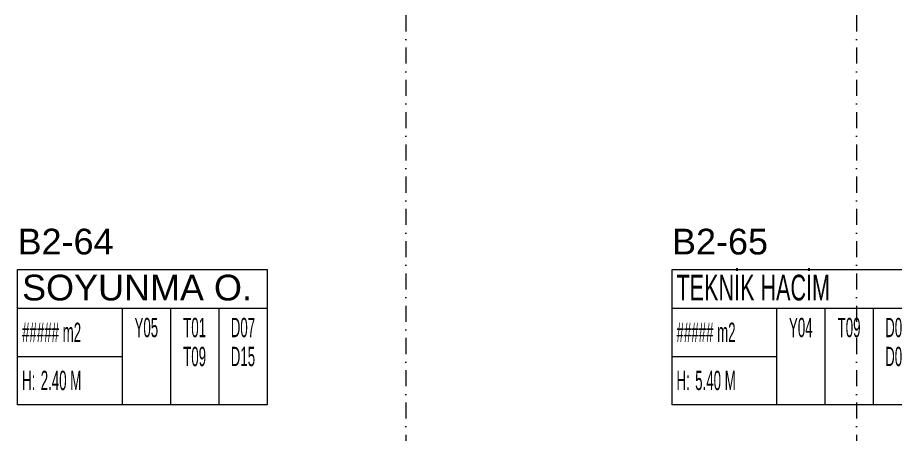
# Model space of a CAD drawing. Header units: metres. Extents: x -13316 to 152404, y -3899 to 30226.
# Drawn here: x 8197 to 9560, y -882 to -235 of the extents above; entities that cross this region are included whole.
import ezdxf
from ezdxf.enums import TextEntityAlignment as Align

# ---------------------------------------------------------------- set-up
doc = ezdxf.new("R2010")
doc.units = ezdxf.units.M
doc.header["$LTSCALE"] = 100
doc.header["$MEASUREMENT"] = 0
doc.linetypes.add('DASHDOT2', pattern=[0.5, 0.25, -0.125, 0, -0.125])
doc.layers.get('0').update_dxf_attribs({"color": 9, "lineweight": 9})
doc.layers.add('21_mahal200', color=9, linetype='Continuous', lineweight=9)
doc.layers.add('24', color=9, linetype='DASHDOT2', lineweight=9)
doc.styles.add('Arial', font='arial.ttf', dxfattribs={"height": 2.5})
doc.styles.add('MuuM_TEXT-STANDART', font='ARIALN.TTF')

# ---------------------------------------------------------------- blocks, each defined once
blk = doc.blocks.new('p-akslar_yeni')
at = {"layer": '24'}
for points in [[(14895, -8575), (14895, -11897.2)], [(15595, -8575), (15595, -11897.2)]]:
    blk.add_lwpolyline(points, dxfattribs=at)
blk = doc.blocks.new('0_roomno2')
blk.add_lwpolyline([(19.375, -10.5), (0, -10.5), (0, 0), (19.375, 0)], close=True)
for points in [[(0, -3), (19.375, -3)], [(8.125, -3), (8.125, -10.5)], [(11.875, -3), (11.875, -10.5)], [(15.625, -3), (15.625, -10.5)], [(0, -6.75), (8.125, -6.75)]]:
    blk.add_lwpolyline(points)
at = {"style": 'MuuM_TEXT-STANDART', "width": 0.6}
blk.add_text('H:', height=1.5, dxfattribs=at).set_placement((0.35, -8.608), align=Align.MIDDLE_LEFT)
at = {"style": 'Arial'}
blk.add_attdef('ODANO', (0, 1.17), '', height=2, dxfattribs=at)
blk.add_attdef('MEKANADI', text='', height=2, dxfattribs=at).set_placement((0.35, -3), align=Align.BOTTOM_LEFT)
at = {"style": 'MuuM_TEXT-STANDART', "width": 0.6}
for tag, p in [('YER01', (10, -4.5)), ('TAVAN01', (13.75, -4.5)), ('DUVAR01', (17.5, -4.5)), ('YER02', (10, -6.75)), ('TAVAN02', (13.75, -6.75)), ('DUVAR02', (17.5, -6.75)), ('YER03', (10, -9)), ('TAVAN03', (13.75, -9)), ('DUVAR03', (17.5, -9))]:
    blk.add_attdef(tag, text='', height=1.5, dxfattribs=at).set_placement(p, align=Align.MIDDLE_CENTER)
for tag, p in [('M2', (0.35, -4.875)), ('TEMIZTAVANYUKSEKLIGI', (1.8, -8.608))]:
    blk.add_attdef(tag, text='', height=1.5, dxfattribs=at).set_placement(p, align=Align.MIDDLE_LEFT)
blk = doc.blocks.new('2.bod.Mimari')
at = {"layer": '21_mahal200'}
ref = blk.add_blockref('0_roomno2', (7877.03, -9575.88), dxfattribs=dict(at, xscale=20, yscale=20, zscale=20))
ref.add_attrib('ODANO', 'B2-64', (7877.03, -9552.48), dxfattribs={"layer": '0', "height": 40, "style": 'Arial'})
ref.add_attrib('MEKANADI', 'SOYUNMA O.', dxfattribs={"layer": '0', "height": 40, "style": 'Arial'}).set_placement((7884.03, -9635.88), align=Align.BOTTOM_LEFT)
ref.add_attrib('M2', '##### m2', dxfattribs={"layer": '0', "height": 30, "style": 'MuuM_TEXT-STANDART', "width": 0.6}).set_placement((7884.03, -9673.38), align=Align.MIDDLE_LEFT)
ref.add_attrib('TEMIZTAVANYUKSEKLIGI', '2.40 M', dxfattribs={"layer": '0', "height": 30, "style": 'MuuM_TEXT-STANDART', "width": 0.6}).set_placement((7913.03, -9748.04), align=Align.MIDDLE_LEFT)
ref.add_attrib('YER01', 'Y05', dxfattribs={"layer": '0', "height": 30, "style": 'MuuM_TEXT-STANDART', "width": 0.6}).set_placement((8077.03, -9665.88), align=Align.MIDDLE_CENTER)
ref.add_attrib('TAVAN01', 'T01', dxfattribs={"layer": '0', "height": 30, "style": 'MuuM_TEXT-STANDART', "width": 0.6}).set_placement((8152.03, -9665.88), align=Align.MIDDLE_CENTER)
ref.add_attrib('DUVAR01', 'D07', dxfattribs={"layer": '0', "height": 30, "style": 'MuuM_TEXT-STANDART', "width": 0.6}).set_placement((8227.03, -9665.88), align=Align.MIDDLE_CENTER)
ref.add_attrib('TAVAN02', 'T09', dxfattribs={"layer": '0', "height": 30, "style": 'MuuM_TEXT-STANDART', "width": 0.6}).set_placement((8152.03, -9710.88), align=Align.MIDDLE_CENTER)
ref.add_attrib('DUVAR02', 'D15', dxfattribs={"layer": '0', "height": 30, "style": 'MuuM_TEXT-STANDART', "width": 0.6}).set_placement((8227.03, -9710.88), align=Align.MIDDLE_CENTER)
ref = blk.add_blockref('0_roomno2', (8893.39, -9575.88), dxfattribs=dict(at, xscale=20, yscale=20, zscale=20))
ref.add_attrib('ODANO', 'B2-65', (8893.39, -9552.48), dxfattribs={"layer": '0', "height": 40, "style": 'Arial'})
ref.add_attrib('MEKANADI', 'TEKNİK HACİM', dxfattribs={"layer": '0', "height": 40, "style": 'Arial', "width": 0.6}).set_placement((8900.39, -9635.88), align=Align.BOTTOM_LEFT)
ref.add_attrib('M2', '##### m2', dxfattribs={"layer": '0', "height": 30, "style": 'MuuM_TEXT-STANDART', "width": 0.6}).set_placement((8900.39, -9673.38), align=Align.MIDDLE_LEFT)
ref.add_attrib('TEMIZTAVANYUKSEKLIGI', '5.40 M', dxfattribs={"layer": '0', "height": 30, "style": 'MuuM_TEXT-STANDART', "width": 0.6}).set_placement((8929.39, -9748.04), align=Align.MIDDLE_LEFT)
ref.add_attrib('YER01', 'Y04', dxfattribs={"layer": '0', "height": 30, "style": 'MuuM_TEXT-STANDART', "width": 0.6}).set_placement((9093.39, -9665.88), align=Align.MIDDLE_CENTER)
ref.add_attrib('TAVAN01', 'T09', dxfattribs={"layer": '0', "height": 30, "style": 'MuuM_TEXT-STANDART', "width": 0.6}).set_placement((9168.39, -9665.88), align=Align.MIDDLE_CENTER)
ref.add_attrib('DUVAR01', 'D02', dxfattribs={"layer": '0', "height": 30, "style": 'MuuM_TEXT-STANDART', "width": 0.6}).set_placement((9243.39, -9665.88), align=Align.MIDDLE_CENTER)
ref.add_attrib('DUVAR02', 'D07', dxfattribs={"layer": '0', "height": 30, "style": 'MuuM_TEXT-STANDART', "width": 0.6}).set_placement((9243.39, -9710.88), align=Align.MIDDLE_CENTER)

msp = doc.modelspace()

# ---------------------------------------------------------------- block references
msp.add_blockref('2.bod.Mimari', (320, 8950))
at = {"layer": '24'}
msp.add_blockref('p-akslar_yeni', (-6095, 8895), dxfattribs=at)

doc.saveas('drawing.dxf')
